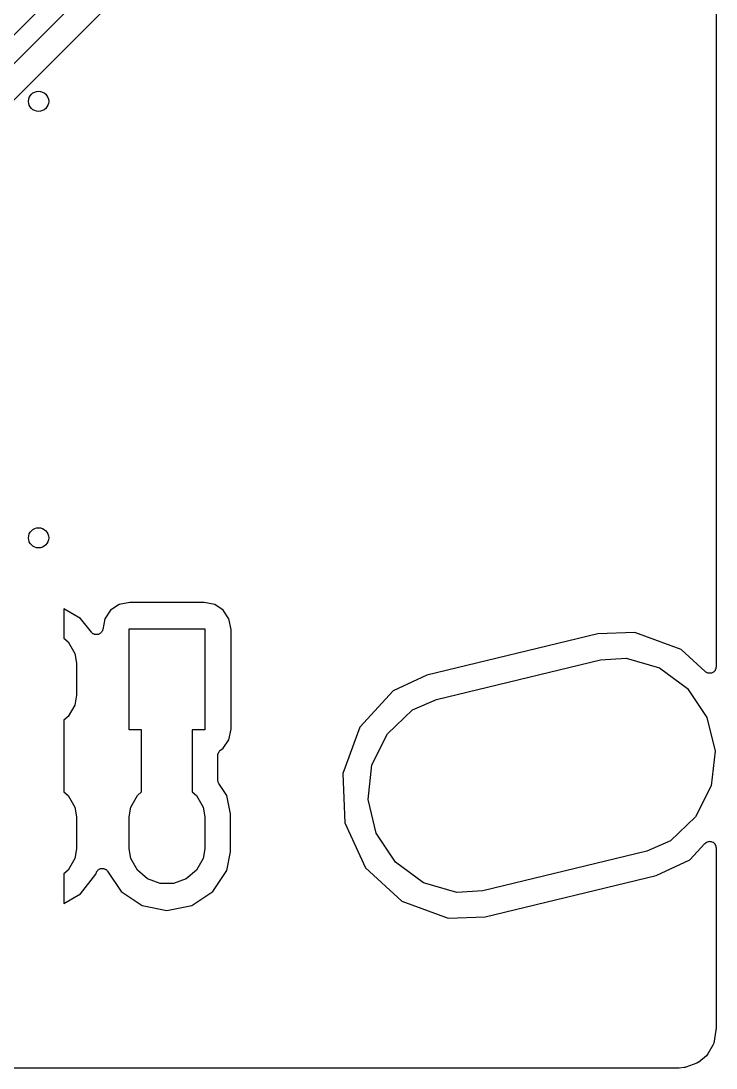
# Model space of a CAD drawing. Extents: x 106 to 188.7, y -135.7 to -88.7.
# Drawn here: x 174.91 to 188.67, y -135.71 to -115 of the extents above; entities that cross this region are included whole.
import ezdxf

# ---------------------------------------------------------------- set-up
doc = ezdxf.new("R2010")
doc.units = 0
doc.header["$MEASUREMENT"] = 0
doc.layers.add('BLACK', color=7, linetype='CONTINUOUS')

msp = doc.modelspace()

# ---------------------------------------------------------------- linework, layer by layer
at = {"layer": 'BLACK', "linetype": 'CONTINUOUS'}
for p, q in [((188.672, -89.4379), (188.672, -127.777)), ((164.965, -125.08), (181.41, -108.635)), ((181.745, -108.865), (165.3, -125.31)), ((165.845, -125.484), (182.052, -109.276)), ((176.852, -126.541), (176.684, -126.654)), ((177.063, -126.5), (176.852, -126.541)), ((178.537, -126.5), (177.063, -126.5)), ((178.748, -126.541), (178.537, -126.5)), ((178.916, -126.654), (178.748, -126.541)), ((176.092, -126.815), (175.76, -126.625)), ((175.76, -126.625), (175.76, -127.21)), ((176.684, -126.654), (176.571, -126.822)), ((179.029, -126.822), (178.916, -126.654)), ((176.304, -127.089), (176.092, -126.815)), ((176.571, -126.822), (176.529, -127.036)), ((179.07, -127.033), (179.029, -126.822)), ((176.313, -127.097), (176.304, -127.089)), ((176.321, -127.107), (176.313, -127.097)), ((176.329, -127.112), (176.321, -127.107)), ((176.336, -127.119), (176.329, -127.112)), ((176.348, -127.123), (176.336, -127.119)), ((176.358, -127.13), (176.348, -127.123)), ((176.368, -127.132), (176.358, -127.13)), ((176.377, -127.136), (176.368, -127.132)), ((176.389, -127.136), (176.377, -127.136)), ((176.401, -127.138), (176.389, -127.136)), ((176.411, -127.137), (176.401, -127.138)), ((176.421, -127.137), (176.411, -127.137)), ((176.433, -127.134), (176.421, -127.137)), ((176.445, -127.132), (176.433, -127.134)), ((176.454, -127.127), (176.445, -127.132)), ((176.463, -127.124), (176.454, -127.127)), ((176.473, -127.116), (176.463, -127.124)), ((176.484, -127.111), (176.473, -127.116)), ((176.49, -127.103), (176.484, -127.111)), ((176.498, -127.097), (176.49, -127.103)), ((176.505, -127.087), (176.498, -127.097)), ((176.513, -127.077), (176.505, -127.087)), ((176.516, -127.068), (176.513, -127.077)), ((176.522, -127.06), (176.516, -127.068)), ((176.524, -127.048), (176.522, -127.06)), ((176.529, -127.036), (176.524, -127.048)), ((177.05, -129.02), (177.05, -127.02)), ((177.05, -127.02), (178.55, -127.02)), ((178.55, -127.02), (178.55, -129.02)), ((179.07, -129.007), (179.07, -127.033)), ((186.332, -127.122), (182.946, -127.942)), ((187.062, -127.092), (186.332, -127.122)), ((187.98, -127.429), (187.062, -127.092)), ((175.76, -127.21), (175.843, -127.28)), ((175.843, -127.28), (175.976, -127.51)), ((175.976, -127.51), (176.01, -127.704)), ((186.382, -127.633), (186.895, -127.601)), ((186.895, -127.601), (187.555, -127.795)), ((188.459, -127.87), (187.98, -127.429)), ((176.01, -127.704), (176.01, -128.336)), ((183.135, -128.419), (186.382, -127.633)), ((187.555, -127.795), (188.109, -128.203)), ((188.664, -127.82), (188.657, -127.832)), ((188.666, -127.812), (188.664, -127.82)), ((188.669, -127.804), (188.666, -127.812)), ((188.67, -127.79), (188.669, -127.804)), ((188.672, -127.777), (188.67, -127.79)), ((182.946, -127.942), (182.282, -128.249)), ((188.471, -127.877), (188.459, -127.87)), ((188.481, -127.886), (188.471, -127.877)), ((188.489, -127.889), (188.481, -127.886)), ((188.496, -127.894), (188.489, -127.889)), ((188.51, -127.897), (188.496, -127.894)), ((188.523, -127.902), (188.51, -127.897)), ((188.531, -127.902), (188.523, -127.902)), ((188.539, -127.903), (188.531, -127.902)), ((188.553, -127.902), (188.539, -127.903)), ((188.567, -127.902), (188.553, -127.902)), ((188.575, -127.899), (188.567, -127.902)), ((188.583, -127.898), (188.575, -127.899)), ((188.595, -127.891), (188.583, -127.898)), ((188.608, -127.886), (188.595, -127.891)), ((188.615, -127.881), (188.608, -127.886)), ((188.622, -127.877), (188.615, -127.881)), ((188.632, -127.867), (188.622, -127.877)), ((188.642, -127.858), (188.632, -127.867)), ((188.646, -127.851), (188.642, -127.858)), ((188.652, -127.845), (188.646, -127.851)), ((188.657, -127.832), (188.652, -127.845)), ((188.109, -128.203), (188.489, -128.776)), ((176.01, -128.336), (175.976, -128.53)), ((182.282, -128.249), (181.62, -128.968)), ((182.663, -128.624), (183.135, -128.419)), ((175.976, -128.53), (175.843, -128.76)), ((182.165, -129.099), (182.663, -128.624)), ((175.843, -128.76), (175.76, -128.83)), ((175.76, -128.83), (175.76, -130.25)), ((188.489, -128.776), (188.651, -129.444)), ((177.3, -129.02), (177.05, -129.02)), ((177.3, -130.25), (177.3, -129.02)), ((178.55, -129.02), (178.3, -129.02)), ((178.3, -129.02), (178.3, -130.25)), ((179.029, -129.218), (179.07, -129.007)), ((181.62, -128.968), (181.283, -129.886)), ((178.916, -129.386), (179.029, -129.218)), ((181.859, -129.715), (182.165, -129.099)), ((178.815, -129.487), (178.816, -129.483)), ((178.816, -129.483), (178.825, -129.467)), ((178.825, -129.467), (178.833, -129.451)), ((178.833, -129.451), (178.836, -129.448)), ((178.836, -129.448), (178.838, -129.445)), ((178.838, -129.445), (178.851, -129.433)), ((178.851, -129.433), (178.864, -129.421)), ((178.864, -129.421), (178.916, -129.386)), ((188.651, -129.444), (188.574, -130.127)), ((178.808, -129.526), (178.811, -129.509)), ((178.808, -130.016), (178.808, -129.526)), ((178.811, -129.509), (178.813, -129.491)), ((178.813, -129.491), (178.815, -129.487)), ((181.283, -129.886), (181.323, -130.863)), ((181.783, -130.398), (181.859, -129.715)), ((178.811, -130.031), (178.808, -130.016)), ((178.812, -130.046), (178.811, -130.031)), ((178.814, -130.052), (178.812, -130.046)), ((178.816, -130.059), (178.814, -130.052)), ((178.823, -130.072), (178.816, -130.059)), ((178.829, -130.086), (178.823, -130.072)), ((178.985, -130.319), (178.829, -130.086)), ((175.76, -130.25), (175.843, -130.32)), ((177.217, -130.32), (177.3, -130.25)), ((178.3, -130.25), (178.383, -130.32)), ((188.574, -130.127), (188.268, -130.743)), ((175.843, -130.32), (175.976, -130.55)), ((177.084, -130.55), (177.217, -130.32)), ((178.383, -130.32), (178.516, -130.55)), ((179.058, -130.686), (178.985, -130.319)), ((181.944, -131.066), (181.783, -130.398)), ((175.976, -130.55), (176.01, -130.744)), ((177.05, -130.744), (177.084, -130.55)), ((178.516, -130.55), (178.55, -130.744)), ((179.058, -131.434), (179.058, -130.686)), ((176.01, -130.744), (176.01, -131.376)), ((177.05, -131.376), (177.05, -130.744)), ((178.55, -130.744), (178.55, -131.376)), ((181.323, -130.863), (181.734, -131.75)), ((188.268, -130.743), (187.771, -131.218)), ((182.325, -131.639), (181.944, -131.066)), ((187.771, -131.218), (187.299, -131.423)), ((188.151, -131.593), (188.452, -131.267)), ((188.452, -131.267), (188.467, -131.256)), ((188.467, -131.256), (188.481, -131.243)), ((188.481, -131.243), (188.484, -131.242)), ((188.484, -131.242), (188.487, -131.241)), ((188.487, -131.241), (188.505, -131.235)), ((188.505, -131.235), (188.523, -131.228)), ((188.523, -131.228), (188.526, -131.228)), ((188.526, -131.228), (188.529, -131.227)), ((188.529, -131.227), (188.548, -131.228)), ((188.548, -131.228), (188.567, -131.228)), ((188.567, -131.228), (188.57, -131.229)), ((188.57, -131.229), (188.573, -131.229)), ((188.573, -131.229), (188.59, -131.237)), ((188.59, -131.237), (188.608, -131.243)), ((188.608, -131.243), (188.611, -131.245)), ((188.611, -131.245), (188.614, -131.246)), ((188.614, -131.246), (188.628, -131.259)), ((188.628, -131.259), (188.642, -131.272)), ((188.642, -131.272), (188.644, -131.274)), ((188.644, -131.274), (188.646, -131.276)), ((188.646, -131.276), (188.655, -131.293)), ((188.655, -131.293), (188.664, -131.31)), ((188.664, -131.31), (188.665, -131.313)), ((188.665, -131.313), (188.666, -131.315)), ((188.666, -131.315), (188.669, -131.334)), ((188.669, -131.334), (188.672, -131.353)), ((176.01, -131.376), (175.976, -131.57)), ((177.084, -131.57), (177.05, -131.376)), ((178.55, -131.376), (178.516, -131.57)), ((178.985, -131.801), (179.058, -131.434)), ((187.299, -131.423), (184.052, -132.209)), ((188.672, -131.353), (188.672, -134.941)), ((175.976, -131.57), (175.843, -131.8)), ((176.501, -131.766), (176.513, -131.763)), ((176.513, -131.763), (176.523, -131.764)), ((176.523, -131.764), (176.533, -131.763)), ((176.533, -131.763), (176.545, -131.766)), ((177.217, -131.8), (177.084, -131.57)), ((178.516, -131.57), (178.383, -131.8)), ((181.734, -131.75), (182.453, -132.413)), ((182.878, -132.047), (182.325, -131.639)), ((187.488, -131.9), (188.151, -131.593)), ((175.843, -131.8), (175.76, -131.87)), ((175.76, -131.87), (175.76, -132.455)), ((176.092, -132.265), (176.394, -131.874)), ((176.394, -131.874), (176.399, -131.856)), ((176.399, -131.856), (176.404, -131.845)), ((176.404, -131.845), (176.408, -131.833)), ((176.408, -131.833), (176.413, -131.825)), ((176.413, -131.825), (176.418, -131.816)), ((176.418, -131.816), (176.426, -131.808)), ((176.426, -131.808), (176.434, -131.798)), ((176.434, -131.798), (176.442, -131.792)), ((176.442, -131.792), (176.449, -131.785)), ((176.449, -131.785), (176.46, -131.78)), ((176.46, -131.78), (176.47, -131.773)), ((176.47, -131.773), (176.48, -131.771)), ((176.48, -131.771), (176.489, -131.767)), ((176.489, -131.767), (176.501, -131.766)), ((176.545, -131.766), (176.557, -131.768)), ((176.557, -131.768), (176.566, -131.772)), ((176.566, -131.772), (176.576, -131.775)), ((176.576, -131.775), (176.586, -131.782)), ((176.586, -131.782), (176.597, -131.787)), ((176.597, -131.787), (176.603, -131.794)), ((176.603, -131.794), (176.612, -131.8)), ((176.612, -131.8), (176.619, -131.81)), ((176.619, -131.81), (176.627, -131.819)), ((176.627, -131.819), (176.893, -132.217)), ((177.419, -131.97), (177.217, -131.8)), ((177.668, -132.06), (177.419, -131.97)), ((178.181, -131.97), (177.932, -132.06)), ((178.383, -131.8), (178.181, -131.97)), ((178.707, -132.217), (178.985, -131.801)), ((184.102, -132.72), (187.488, -131.9)), ((177.932, -132.06), (177.668, -132.06)), ((183.538, -132.241), (182.878, -132.047)), ((175.76, -132.455), (176.092, -132.265)), ((176.893, -132.217), (177.309, -132.495)), ((178.291, -132.495), (178.707, -132.217)), ((184.052, -132.209), (183.538, -132.241)), ((177.309, -132.495), (177.8, -132.593)), ((177.8, -132.593), (178.291, -132.495)), ((182.453, -132.413), (183.371, -132.75)), ((183.371, -132.75), (184.102, -132.72)), ((188.67, -134.963), (188.625, -135.22)), ((188.672, -134.941), (188.67, -134.952)), ((188.67, -134.952), (188.67, -134.963)), ((188.61, -135.261), (188.51, -135.434)), ((188.625, -135.22), (188.61, -135.261)), ((188.482, -135.468), (188.329, -135.596)), ((188.51, -135.434), (188.482, -135.468)), ((188.51, -135.434), (188.51, -135.434)), ((188.058, -135.699), (188.042, -135.704)), ((188.074, -135.697), (188.058, -135.699)), ((188.291, -135.618), (188.074, -135.697)), ((188.323, -135.599), (188.291, -135.618)), ((188.329, -135.596), (188.323, -135.599)), ((187.93, -135.713), (106.74, -135.713)), ((187.936, -135.712), (187.93, -135.713)), ((187.941, -135.713), (187.936, -135.712)), ((188.042, -135.704), (187.941, -135.713))]:
    msp.add_line(p, q, dxfattribs=at)
at = {"layer": 'BLACK'}
for centre in [(175.26, -116.586), (175.26, -125.222)]:
    msp.add_circle(centre, 0.2, dxfattribs=at)

doc.saveas('drawing.dxf')
